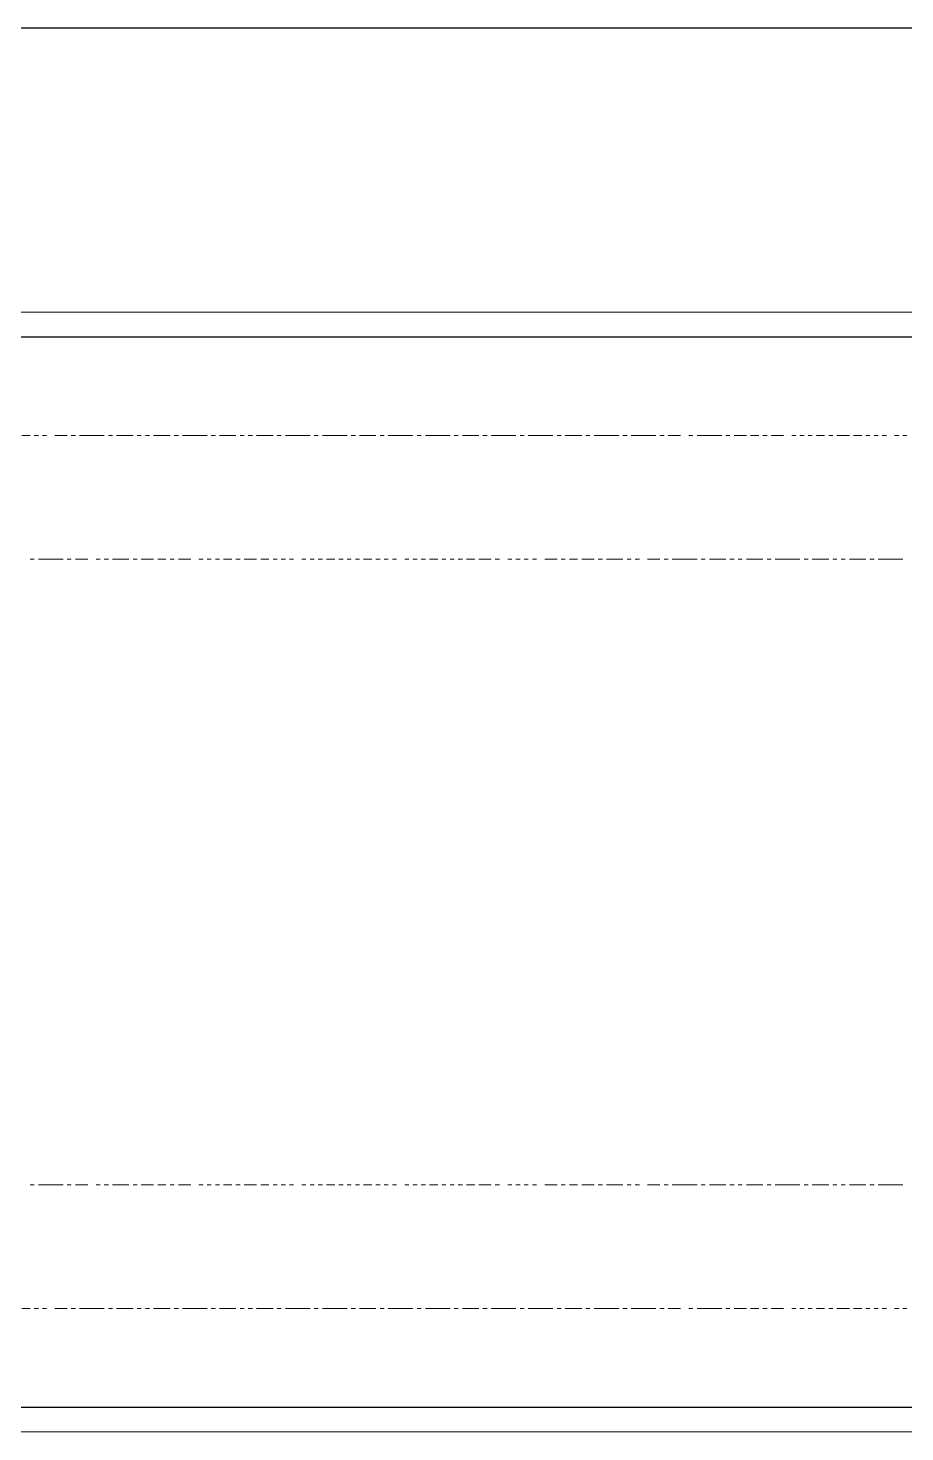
# Model space of a CAD drawing. Header units: millimetres. Extents: x 2928 to 3112, y 1220 to 1280.
# Drawn here: x 3098.904 to 3099.609, y 1270.254 to 1271.382 of the extents above; entities that cross this region are included whole.
import ezdxf

# ---------------------------------------------------------------- set-up
doc = ezdxf.new("R2010")
doc.units = ezdxf.units.MM

msp = doc.modelspace()

# ---------------------------------------------------------------- linework, layer by layer
at = {"color": 253, "linetype": 'Continuous', "lineweight": -2, "true_color": 0x9a9a9a}
for points in [[(3101.82017, 1271.3816), (3098.0193, 1271.3816), (3098.0193, 1271.3816)], [(3097.92006, 1271.1335), (3101.91941, 1271.1335), (3101.91941, 1271.1335)], [(3097.92006, 1270.27343), (3101.91941, 1270.27343), (3101.91941, 1270.27343)]]:
    msp.add_lwpolyline(points, dxfattribs=at)
at = {"color": 7, "linetype": 'Continuous', "lineweight": 9, "true_color": 0x000007}
msp.add_lwpolyline([(3097.92006, 1271.15335), (3101.91941, 1271.15335), (3101.91941, 1270.25358), (3097.92006, 1270.25358)], close=True, dxfattribs=at)
at = {"color": 252, "linetype": 'Continuous', "lineweight": 5, "true_color": 0x989898}
for points in [[(3098.89922, 1271.05411), (3098.90584, 1271.05411), (3098.90584, 1271.05411)], [(3098.90915, 1271.05411), (3098.91246, 1271.05411), (3098.91246, 1271.05411)], [(3098.91576, 1271.05411), (3098.91907, 1271.05411), (3098.91907, 1271.05411)], [(3098.92569, 1271.05411), (3098.929, 1271.05411), (3098.929, 1271.05411)], [(3098.929, 1271.05411), (3098.93561, 1271.05411), (3098.93561, 1271.05411)], [(3098.93892, 1271.05411), (3098.94223, 1271.05411), (3098.94223, 1271.05411)], [(3098.94554, 1271.05411), (3098.95215, 1271.05411), (3098.95215, 1271.05411)], [(3098.95215, 1271.05411), (3098.95877, 1271.05411), (3098.95877, 1271.05411)], [(3098.95877, 1271.05411), (3098.96538, 1271.05411), (3098.96538, 1271.05411)], [(3098.96869, 1271.05411), (3098.972, 1271.05411), (3098.972, 1271.05411)], [(3098.97531, 1271.05411), (3098.98192, 1271.05411), (3098.98192, 1271.05411)], [(3098.98192, 1271.05411), (3098.98854, 1271.05411), (3098.98854, 1271.05411)], [(3098.99185, 1271.05411), (3098.99516, 1271.05411), (3098.99516, 1271.05411)], [(3098.99846, 1271.05411), (3099.00177, 1271.05411), (3099.00177, 1271.05411)], [(3099.00508, 1271.05411), (3099.0117, 1271.05411), (3099.0117, 1271.05411)], [(3099.0117, 1271.05411), (3099.01831, 1271.05411), (3099.01831, 1271.05411)], [(3099.02162, 1271.05411), (3099.02493, 1271.05411), (3099.02493, 1271.05411)], [(3099.02824, 1271.05411), (3099.03485, 1271.05411), (3099.03485, 1271.05411)], [(3099.03485, 1271.05411), (3099.04147, 1271.05411), (3099.04147, 1271.05411)], [(3099.04147, 1271.05411), (3099.04808, 1271.05411), (3099.04808, 1271.05411)], [(3099.05139, 1271.05411), (3099.0547, 1271.05411), (3099.0547, 1271.05411)], [(3099.05801, 1271.05411), (3099.06462, 1271.05411), (3099.06462, 1271.05411)], [(3099.06462, 1271.05411), (3099.07124, 1271.05411), (3099.07124, 1271.05411)], [(3099.07455, 1271.05411), (3099.07785, 1271.05411), (3099.07785, 1271.05411)], [(3099.08116, 1271.05411), (3099.08447, 1271.05411), (3099.08447, 1271.05411)], [(3099.08778, 1271.05411), (3099.09439, 1271.05411), (3099.09439, 1271.05411)], [(3099.09439, 1271.05411), (3099.10101, 1271.05411), (3099.10101, 1271.05411)], [(3099.10432, 1271.05411), (3099.10763, 1271.05411), (3099.10763, 1271.05411)], [(3099.11093, 1271.05411), (3099.11755, 1271.05411), (3099.11755, 1271.05411)], [(3099.11755, 1271.05411), (3099.12417, 1271.05411), (3099.12417, 1271.05411)], [(3099.12417, 1271.05411), (3099.13078, 1271.05411), (3099.13078, 1271.05411)], [(3099.13409, 1271.05411), (3099.1374, 1271.05411), (3099.1374, 1271.05411)], [(3099.14071, 1271.05411), (3099.14732, 1271.05411), (3099.14732, 1271.05411)], [(3099.14732, 1271.05411), (3099.15394, 1271.05411), (3099.15394, 1271.05411)], [(3099.15394, 1271.05411), (3099.16055, 1271.05411), (3099.16055, 1271.05411)], [(3099.16386, 1271.05411), (3099.16717, 1271.05411), (3099.16717, 1271.05411)], [(3099.17048, 1271.05411), (3099.17709, 1271.05411), (3099.17709, 1271.05411)], [(3099.17709, 1271.05411), (3099.18371, 1271.05411), (3099.18371, 1271.05411)], [(3099.18702, 1271.05411), (3099.19033, 1271.05411), (3099.19033, 1271.05411)], [(3099.19363, 1271.05411), (3099.20025, 1271.05411), (3099.20025, 1271.05411)], [(3099.20025, 1271.05411), (3099.20687, 1271.05411), (3099.20687, 1271.05411)], [(3099.20687, 1271.05411), (3099.21348, 1271.05411), (3099.21348, 1271.05411)], [(3099.21679, 1271.05411), (3099.2201, 1271.05411), (3099.2201, 1271.05411)], [(3099.22341, 1271.05411), (3099.23002, 1271.05411), (3099.23002, 1271.05411)], [(3099.23002, 1271.05411), (3099.23664, 1271.05411), (3099.23664, 1271.05411)], [(3099.23664, 1271.05411), (3099.24325, 1271.05411), (3099.24325, 1271.05411)], [(3099.24656, 1271.05411), (3099.24987, 1271.05411), (3099.24987, 1271.05411)], [(3099.25318, 1271.05411), (3099.25979, 1271.05411), (3099.25979, 1271.05411)], [(3099.25979, 1271.05411), (3099.26641, 1271.05411), (3099.26641, 1271.05411)], [(3099.26972, 1271.05411), (3099.27303, 1271.05411), (3099.27303, 1271.05411)], [(3099.27633, 1271.05411), (3099.28295, 1271.05411), (3099.28295, 1271.05411)], [(3099.28295, 1271.05411), (3099.28957, 1271.05411), (3099.28957, 1271.05411)], [(3099.28957, 1271.05411), (3099.29618, 1271.05411), (3099.29618, 1271.05411)], [(3099.29949, 1271.05411), (3099.3028, 1271.05411), (3099.3028, 1271.05411)], [(3099.30611, 1271.05411), (3099.31272, 1271.05411), (3099.31272, 1271.05411)], [(3099.31272, 1271.05411), (3099.31934, 1271.05411), (3099.31934, 1271.05411)], [(3099.31934, 1271.05411), (3099.32595, 1271.05411), (3099.32595, 1271.05411)], [(3099.32926, 1271.05411), (3099.33257, 1271.05411), (3099.33257, 1271.05411)], [(3099.33588, 1271.05411), (3099.34249, 1271.05411), (3099.34249, 1271.05411)], [(3099.34249, 1271.05411), (3099.34911, 1271.05411), (3099.34911, 1271.05411)], [(3099.35242, 1271.05411), (3099.35572, 1271.05411), (3099.35572, 1271.05411)], [(3099.35903, 1271.05411), (3099.36565, 1271.05411), (3099.36565, 1271.05411)], [(3099.36565, 1271.05411), (3099.37226, 1271.05411), (3099.37226, 1271.05411)], [(3099.37226, 1271.05411), (3099.37888, 1271.05411), (3099.37888, 1271.05411)], [(3099.38219, 1271.05411), (3099.3855, 1271.05411), (3099.3855, 1271.05411)], [(3099.3888, 1271.05411), (3099.39542, 1271.05411), (3099.39542, 1271.05411)], [(3099.39542, 1271.05411), (3099.40204, 1271.05411), (3099.40204, 1271.05411)], [(3099.40204, 1271.05411), (3099.40865, 1271.05411), (3099.40865, 1271.05411)], [(3099.41196, 1271.05411), (3099.41527, 1271.05411), (3099.41527, 1271.05411)], [(3099.41858, 1271.05411), (3099.42519, 1271.05411), (3099.42519, 1271.05411)], [(3099.42519, 1271.05411), (3099.4285, 1271.05411), (3099.4285, 1271.05411)], [(3099.43512, 1271.05411), (3099.43842, 1271.05411), (3099.43842, 1271.05411)], [(3099.44173, 1271.05411), (3099.44835, 1271.05411), (3099.44835, 1271.05411)], [(3099.44835, 1271.05411), (3099.45496, 1271.05411), (3099.45496, 1271.05411)], [(3099.45496, 1271.05411), (3099.46158, 1271.05411), (3099.46158, 1271.05411)], [(3099.46489, 1271.05411), (3099.4682, 1271.05411), (3099.4682, 1271.05411)], [(3099.4715, 1271.05411), (3099.47812, 1271.05411), (3099.47812, 1271.05411)], [(3099.47812, 1271.05411), (3099.48143, 1271.05411), (3099.48143, 1271.05411)], [(3099.48474, 1271.05411), (3099.49135, 1271.05411), (3099.49135, 1271.05411)], [(3099.49466, 1271.05411), (3099.49797, 1271.05411), (3099.49797, 1271.05411)], [(3099.50128, 1271.05411), (3099.50789, 1271.05411), (3099.50789, 1271.05411)], [(3099.50789, 1271.05411), (3099.5112, 1271.05411), (3099.5112, 1271.05411)], [(3099.51782, 1271.05411), (3099.52112, 1271.05411), (3099.52112, 1271.05411)], [(3099.52443, 1271.05411), (3099.52774, 1271.05411), (3099.52774, 1271.05411)], [(3099.53105, 1271.05411), (3099.53436, 1271.05411), (3099.53436, 1271.05411)], [(3099.53766, 1271.05411), (3099.54428, 1271.05411), (3099.54428, 1271.05411)], [(3099.54759, 1271.05411), (3099.5509, 1271.05411), (3099.5509, 1271.05411)], [(3099.5542, 1271.05411), (3099.56082, 1271.05411), (3099.56082, 1271.05411)], [(3099.56082, 1271.05411), (3099.56413, 1271.05411), (3099.56413, 1271.05411)], [(3099.56744, 1271.05411), (3099.57405, 1271.05411), (3099.57405, 1271.05411)], [(3099.57736, 1271.05411), (3099.58067, 1271.05411), (3099.58067, 1271.05411)], [(3099.58398, 1271.05411), (3099.58728, 1271.05411), (3099.58728, 1271.05411)], [(3099.59059, 1271.05411), (3099.5939, 1271.05411), (3099.5939, 1271.05411)], [(3099.60052, 1271.05411), (3099.60382, 1271.05411), (3099.60382, 1271.05411)], [(3099.60713, 1271.05411), (3099.61044, 1271.05411), (3099.61044, 1271.05411)], [(3098.90584, 1270.95487), (3098.90915, 1270.95487), (3098.90915, 1270.95487)], [(3098.91246, 1270.95487), (3098.91907, 1270.95487), (3098.91907, 1270.95487)], [(3098.91907, 1270.95487), (3098.92569, 1270.95487), (3098.92569, 1270.95487)], [(3098.92569, 1270.95487), (3098.9323, 1270.95487), (3098.9323, 1270.95487)], [(3098.93561, 1270.95487), (3098.93892, 1270.95487), (3098.93892, 1270.95487)], [(3098.94223, 1270.95487), (3098.94884, 1270.95487), (3098.94884, 1270.95487)], [(3098.94884, 1270.95487), (3098.95215, 1270.95487), (3098.95215, 1270.95487)], [(3098.95877, 1270.95487), (3098.96208, 1270.95487), (3098.96208, 1270.95487)], [(3098.96538, 1270.95487), (3098.96869, 1270.95487), (3098.96869, 1270.95487)], [(3098.972, 1270.95487), (3098.97862, 1270.95487), (3098.97862, 1270.95487)], [(3098.97862, 1270.95487), (3098.98523, 1270.95487), (3098.98523, 1270.95487)], [(3098.98854, 1270.95487), (3098.99185, 1270.95487), (3098.99185, 1270.95487)], [(3098.99516, 1270.95487), (3099.00177, 1270.95487), (3099.00177, 1270.95487)], [(3099.00177, 1270.95487), (3099.00508, 1270.95487), (3099.00508, 1270.95487)], [(3099.00839, 1270.95487), (3099.015, 1270.95487), (3099.015, 1270.95487)], [(3099.01831, 1270.95487), (3099.02162, 1270.95487), (3099.02162, 1270.95487)], [(3099.02493, 1270.95487), (3099.03154, 1270.95487), (3099.03154, 1270.95487)], [(3099.03154, 1270.95487), (3099.03485, 1270.95487), (3099.03485, 1270.95487)], [(3099.04147, 1270.95487), (3099.04478, 1270.95487), (3099.04478, 1270.95487)], [(3099.04808, 1270.95487), (3099.05139, 1270.95487), (3099.05139, 1270.95487)], [(3099.0547, 1270.95487), (3099.05801, 1270.95487), (3099.05801, 1270.95487)], [(3099.06132, 1270.95487), (3099.06793, 1270.95487), (3099.06793, 1270.95487)], [(3099.07124, 1270.95487), (3099.07455, 1270.95487), (3099.07455, 1270.95487)], [(3099.07785, 1270.95487), (3099.08447, 1270.95487), (3099.08447, 1270.95487)], [(3099.08447, 1270.95487), (3099.08778, 1270.95487), (3099.08778, 1270.95487)], [(3099.09109, 1270.95487), (3099.0977, 1270.95487), (3099.0977, 1270.95487)], [(3099.10101, 1270.95487), (3099.10432, 1270.95487), (3099.10432, 1270.95487)], [(3099.10763, 1270.95487), (3099.11093, 1270.95487), (3099.11093, 1270.95487)], [(3099.11424, 1270.95487), (3099.11755, 1270.95487), (3099.11755, 1270.95487)], [(3099.12417, 1270.95487), (3099.12747, 1270.95487), (3099.12747, 1270.95487)], [(3099.13078, 1270.95487), (3099.13409, 1270.95487), (3099.13409, 1270.95487)], [(3099.1374, 1270.95487), (3099.14071, 1270.95487), (3099.14071, 1270.95487)], [(3099.14401, 1270.95487), (3099.15063, 1270.95487), (3099.15063, 1270.95487)], [(3099.15394, 1270.95487), (3099.15725, 1270.95487), (3099.15725, 1270.95487)], [(3099.16055, 1270.95487), (3099.16386, 1270.95487), (3099.16386, 1270.95487)], [(3099.16717, 1270.95487), (3099.17048, 1270.95487), (3099.17048, 1270.95487)], [(3099.17379, 1270.95487), (3099.1804, 1270.95487), (3099.1804, 1270.95487)], [(3099.18371, 1270.95487), (3099.18702, 1270.95487), (3099.18702, 1270.95487)], [(3099.19033, 1270.95487), (3099.19363, 1270.95487), (3099.19363, 1270.95487)], [(3099.19694, 1270.95487), (3099.20025, 1270.95487), (3099.20025, 1270.95487)], [(3099.20687, 1270.95487), (3099.21017, 1270.95487), (3099.21017, 1270.95487)], [(3099.21348, 1270.95487), (3099.21679, 1270.95487), (3099.21679, 1270.95487)], [(3099.2201, 1270.95487), (3099.22341, 1270.95487), (3099.22341, 1270.95487)], [(3099.22671, 1270.95487), (3099.23333, 1270.95487), (3099.23333, 1270.95487)], [(3099.23664, 1270.95487), (3099.23995, 1270.95487), (3099.23995, 1270.95487)], [(3099.24325, 1270.95487), (3099.24656, 1270.95487), (3099.24656, 1270.95487)], [(3099.24987, 1270.95487), (3099.25318, 1270.95487), (3099.25318, 1270.95487)], [(3099.25649, 1270.95487), (3099.2631, 1270.95487), (3099.2631, 1270.95487)], [(3099.26641, 1270.95487), (3099.26972, 1270.95487), (3099.26972, 1270.95487)], [(3099.26972, 1270.95487), (3099.27633, 1270.95487), (3099.27633, 1270.95487)], [(3099.27964, 1270.95487), (3099.28295, 1270.95487), (3099.28295, 1270.95487)], [(3099.28957, 1270.95487), (3099.29287, 1270.95487), (3099.29287, 1270.95487)], [(3099.29618, 1270.95487), (3099.29949, 1270.95487), (3099.29949, 1270.95487)], [(3099.3028, 1270.95487), (3099.30611, 1270.95487), (3099.30611, 1270.95487)], [(3099.30941, 1270.95487), (3099.31272, 1270.95487), (3099.31272, 1270.95487)], [(3099.31934, 1270.95487), (3099.32265, 1270.95487), (3099.32265, 1270.95487)], [(3099.32265, 1270.95487), (3099.32926, 1270.95487), (3099.32926, 1270.95487)], [(3099.33257, 1270.95487), (3099.33588, 1270.95487), (3099.33588, 1270.95487)], [(3099.33919, 1270.95487), (3099.3458, 1270.95487), (3099.3458, 1270.95487)], [(3099.34911, 1270.95487), (3099.35242, 1270.95487), (3099.35242, 1270.95487)], [(3099.35242, 1270.95487), (3099.35903, 1270.95487), (3099.35903, 1270.95487)], [(3099.36234, 1270.95487), (3099.36565, 1270.95487), (3099.36565, 1270.95487)], [(3099.36896, 1270.95487), (3099.37557, 1270.95487), (3099.37557, 1270.95487)], [(3099.37557, 1270.95487), (3099.38219, 1270.95487), (3099.38219, 1270.95487)], [(3099.3855, 1270.95487), (3099.3888, 1270.95487), (3099.3888, 1270.95487)], [(3099.39211, 1270.95487), (3099.39542, 1270.95487), (3099.39542, 1270.95487)], [(3099.40204, 1270.95487), (3099.40534, 1270.95487), (3099.40534, 1270.95487)], [(3099.40534, 1270.95487), (3099.41196, 1270.95487), (3099.41196, 1270.95487)], [(3099.41527, 1270.95487), (3099.41858, 1270.95487), (3099.41858, 1270.95487)], [(3099.42188, 1270.95487), (3099.4285, 1270.95487), (3099.4285, 1270.95487)], [(3099.4285, 1270.95487), (3099.43512, 1270.95487), (3099.43512, 1270.95487)], [(3099.43512, 1270.95487), (3099.44173, 1270.95487), (3099.44173, 1270.95487)], [(3099.44504, 1270.95487), (3099.44835, 1270.95487), (3099.44835, 1270.95487)], [(3099.45166, 1270.95487), (3099.45827, 1270.95487), (3099.45827, 1270.95487)], [(3099.45827, 1270.95487), (3099.46489, 1270.95487), (3099.46489, 1270.95487)], [(3099.4682, 1270.95487), (3099.4715, 1270.95487), (3099.4715, 1270.95487)], [(3099.47481, 1270.95487), (3099.47812, 1270.95487), (3099.47812, 1270.95487)], [(3099.48143, 1270.95487), (3099.48804, 1270.95487), (3099.48804, 1270.95487)], [(3099.48804, 1270.95487), (3099.49466, 1270.95487), (3099.49466, 1270.95487)], [(3099.49797, 1270.95487), (3099.50128, 1270.95487), (3099.50128, 1270.95487)], [(3099.50458, 1270.95487), (3099.5112, 1270.95487), (3099.5112, 1270.95487)], [(3099.5112, 1270.95487), (3099.51782, 1270.95487), (3099.51782, 1270.95487)], [(3099.51782, 1270.95487), (3099.52443, 1270.95487), (3099.52443, 1270.95487)], [(3099.52774, 1270.95487), (3099.53105, 1270.95487), (3099.53105, 1270.95487)], [(3099.53436, 1270.95487), (3099.54097, 1270.95487), (3099.54097, 1270.95487)], [(3099.54097, 1270.95487), (3099.54759, 1270.95487), (3099.54759, 1270.95487)], [(3099.5509, 1270.95487), (3099.5542, 1270.95487), (3099.5542, 1270.95487)], [(3099.55751, 1270.95487), (3099.56082, 1270.95487), (3099.56082, 1270.95487)], [(3099.56413, 1270.95487), (3099.57074, 1270.95487), (3099.57074, 1270.95487)], [(3099.57074, 1270.95487), (3099.57736, 1270.95487), (3099.57736, 1270.95487)], [(3099.58067, 1270.95487), (3099.58398, 1270.95487), (3099.58398, 1270.95487)], [(3099.58728, 1270.95487), (3099.5939, 1270.95487), (3099.5939, 1270.95487)], [(3099.5939, 1270.95487), (3099.60052, 1270.95487), (3099.60052, 1270.95487)], [(3099.60052, 1270.95487), (3099.60713, 1270.95487), (3099.60713, 1270.95487)], [(3098.90915, 1270.45206), (3098.90584, 1270.45206), (3098.90584, 1270.45206)], [(3098.91907, 1270.45206), (3098.91246, 1270.45206), (3098.91246, 1270.45206)], [(3098.92569, 1270.45206), (3098.91907, 1270.45206), (3098.91907, 1270.45206)], [(3098.9323, 1270.45206), (3098.92569, 1270.45206), (3098.92569, 1270.45206)], [(3098.93892, 1270.45206), (3098.93561, 1270.45206), (3098.93561, 1270.45206)], [(3098.94884, 1270.45206), (3098.94223, 1270.45206), (3098.94223, 1270.45206)], [(3098.95215, 1270.45206), (3098.94884, 1270.45206), (3098.94884, 1270.45206)], [(3098.96208, 1270.45206), (3098.95877, 1270.45206), (3098.95877, 1270.45206)], [(3098.96869, 1270.45206), (3098.96538, 1270.45206), (3098.96538, 1270.45206)], [(3098.97862, 1270.45206), (3098.972, 1270.45206), (3098.972, 1270.45206)], [(3098.98523, 1270.45206), (3098.97862, 1270.45206), (3098.97862, 1270.45206)], [(3098.99185, 1270.45206), (3098.98854, 1270.45206), (3098.98854, 1270.45206)], [(3099.00177, 1270.45206), (3098.99516, 1270.45206), (3098.99516, 1270.45206)], [(3099.00508, 1270.45206), (3099.00177, 1270.45206), (3099.00177, 1270.45206)], [(3099.015, 1270.45206), (3099.00839, 1270.45206), (3099.00839, 1270.45206)], [(3099.02162, 1270.45206), (3099.01831, 1270.45206), (3099.01831, 1270.45206)], [(3099.03154, 1270.45206), (3099.02493, 1270.45206), (3099.02493, 1270.45206)], [(3099.03485, 1270.45206), (3099.03154, 1270.45206), (3099.03154, 1270.45206)], [(3099.04478, 1270.45206), (3099.04147, 1270.45206), (3099.04147, 1270.45206)], [(3099.05139, 1270.45206), (3099.04808, 1270.45206), (3099.04808, 1270.45206)], [(3099.05801, 1270.45206), (3099.0547, 1270.45206), (3099.0547, 1270.45206)], [(3099.06793, 1270.45206), (3099.06132, 1270.45206), (3099.06132, 1270.45206)], [(3099.07455, 1270.45206), (3099.07124, 1270.45206), (3099.07124, 1270.45206)], [(3099.08447, 1270.45206), (3099.07785, 1270.45206), (3099.07785, 1270.45206)], [(3099.08778, 1270.45206), (3099.08447, 1270.45206), (3099.08447, 1270.45206)], [(3099.0977, 1270.45206), (3099.09109, 1270.45206), (3099.09109, 1270.45206)], [(3099.10432, 1270.45206), (3099.10101, 1270.45206), (3099.10101, 1270.45206)], [(3099.11093, 1270.45206), (3099.10763, 1270.45206), (3099.10763, 1270.45206)], [(3099.11755, 1270.45206), (3099.11424, 1270.45206), (3099.11424, 1270.45206)], [(3099.12747, 1270.45206), (3099.12417, 1270.45206), (3099.12417, 1270.45206)], [(3099.13409, 1270.45206), (3099.13078, 1270.45206), (3099.13078, 1270.45206)], [(3099.14071, 1270.45206), (3099.1374, 1270.45206), (3099.1374, 1270.45206)], [(3099.15063, 1270.45206), (3099.14401, 1270.45206), (3099.14401, 1270.45206)], [(3099.15725, 1270.45206), (3099.15394, 1270.45206), (3099.15394, 1270.45206)], [(3099.16386, 1270.45206), (3099.16055, 1270.45206), (3099.16055, 1270.45206)], [(3099.17048, 1270.45206), (3099.16717, 1270.45206), (3099.16717, 1270.45206)], [(3099.1804, 1270.45206), (3099.17379, 1270.45206), (3099.17379, 1270.45206)], [(3099.18702, 1270.45206), (3099.18371, 1270.45206), (3099.18371, 1270.45206)], [(3099.19363, 1270.45206), (3099.19033, 1270.45206), (3099.19033, 1270.45206)], [(3099.20025, 1270.45206), (3099.19694, 1270.45206), (3099.19694, 1270.45206)], [(3099.21017, 1270.45206), (3099.20687, 1270.45206), (3099.20687, 1270.45206)], [(3099.21679, 1270.45206), (3099.21348, 1270.45206), (3099.21348, 1270.45206)], [(3099.22341, 1270.45206), (3099.2201, 1270.45206), (3099.2201, 1270.45206)], [(3099.23333, 1270.45206), (3099.22671, 1270.45206), (3099.22671, 1270.45206)], [(3099.23995, 1270.45206), (3099.23664, 1270.45206), (3099.23664, 1270.45206)], [(3099.24656, 1270.45206), (3099.24325, 1270.45206), (3099.24325, 1270.45206)], [(3099.25318, 1270.45206), (3099.24987, 1270.45206), (3099.24987, 1270.45206)], [(3099.2631, 1270.45206), (3099.25649, 1270.45206), (3099.25649, 1270.45206)], [(3099.26972, 1270.45206), (3099.26641, 1270.45206), (3099.26641, 1270.45206)], [(3099.27633, 1270.45206), (3099.26972, 1270.45206), (3099.26972, 1270.45206)], [(3099.28295, 1270.45206), (3099.27964, 1270.45206), (3099.27964, 1270.45206)], [(3099.29287, 1270.45206), (3099.28957, 1270.45206), (3099.28957, 1270.45206)], [(3099.29949, 1270.45206), (3099.29618, 1270.45206), (3099.29618, 1270.45206)], [(3099.30611, 1270.45206), (3099.3028, 1270.45206), (3099.3028, 1270.45206)], [(3099.31272, 1270.45206), (3099.30941, 1270.45206), (3099.30941, 1270.45206)], [(3099.32265, 1270.45206), (3099.31934, 1270.45206), (3099.31934, 1270.45206)], [(3099.32926, 1270.45206), (3099.32265, 1270.45206), (3099.32265, 1270.45206)], [(3099.33588, 1270.45206), (3099.33257, 1270.45206), (3099.33257, 1270.45206)], [(3099.3458, 1270.45206), (3099.33919, 1270.45206), (3099.33919, 1270.45206)], [(3099.35242, 1270.45206), (3099.34911, 1270.45206), (3099.34911, 1270.45206)], [(3099.35903, 1270.45206), (3099.35242, 1270.45206), (3099.35242, 1270.45206)], [(3099.36565, 1270.45206), (3099.36234, 1270.45206), (3099.36234, 1270.45206)], [(3099.37557, 1270.45206), (3099.36896, 1270.45206), (3099.36896, 1270.45206)], [(3099.38219, 1270.45206), (3099.37557, 1270.45206), (3099.37557, 1270.45206)], [(3099.3888, 1270.45206), (3099.3855, 1270.45206), (3099.3855, 1270.45206)], [(3099.39542, 1270.45206), (3099.39211, 1270.45206), (3099.39211, 1270.45206)], [(3099.40534, 1270.45206), (3099.40204, 1270.45206), (3099.40204, 1270.45206)], [(3099.41196, 1270.45206), (3099.40534, 1270.45206), (3099.40534, 1270.45206)], [(3099.41858, 1270.45206), (3099.41527, 1270.45206), (3099.41527, 1270.45206)], [(3099.4285, 1270.45206), (3099.42188, 1270.45206), (3099.42188, 1270.45206)], [(3099.43512, 1270.45206), (3099.4285, 1270.45206), (3099.4285, 1270.45206)], [(3099.44173, 1270.45206), (3099.43512, 1270.45206), (3099.43512, 1270.45206)], [(3099.44835, 1270.45206), (3099.44504, 1270.45206), (3099.44504, 1270.45206)], [(3099.45827, 1270.45206), (3099.45166, 1270.45206), (3099.45166, 1270.45206)], [(3099.46489, 1270.45206), (3099.45827, 1270.45206), (3099.45827, 1270.45206)], [(3099.4715, 1270.45206), (3099.4682, 1270.45206), (3099.4682, 1270.45206)], [(3099.47812, 1270.45206), (3099.47481, 1270.45206), (3099.47481, 1270.45206)], [(3099.48804, 1270.45206), (3099.48143, 1270.45206), (3099.48143, 1270.45206)], [(3099.49466, 1270.45206), (3099.48804, 1270.45206), (3099.48804, 1270.45206)], [(3099.50128, 1270.45206), (3099.49797, 1270.45206), (3099.49797, 1270.45206)], [(3099.5112, 1270.45206), (3099.50458, 1270.45206), (3099.50458, 1270.45206)], [(3099.51782, 1270.45206), (3099.5112, 1270.45206), (3099.5112, 1270.45206)], [(3099.52443, 1270.45206), (3099.51782, 1270.45206), (3099.51782, 1270.45206)], [(3099.53105, 1270.45206), (3099.52774, 1270.45206), (3099.52774, 1270.45206)], [(3099.54097, 1270.45206), (3099.53436, 1270.45206), (3099.53436, 1270.45206)], [(3099.54759, 1270.45206), (3099.54097, 1270.45206), (3099.54097, 1270.45206)], [(3099.5542, 1270.45206), (3099.5509, 1270.45206), (3099.5509, 1270.45206)], [(3099.56082, 1270.45206), (3099.55751, 1270.45206), (3099.55751, 1270.45206)], [(3099.57074, 1270.45206), (3099.56413, 1270.45206), (3099.56413, 1270.45206)], [(3099.57736, 1270.45206), (3099.57074, 1270.45206), (3099.57074, 1270.45206)], [(3099.58398, 1270.45206), (3099.58067, 1270.45206), (3099.58067, 1270.45206)], [(3099.5939, 1270.45206), (3099.58728, 1270.45206), (3099.58728, 1270.45206)], [(3099.60052, 1270.45206), (3099.5939, 1270.45206), (3099.5939, 1270.45206)], [(3099.60713, 1270.45206), (3099.60052, 1270.45206), (3099.60052, 1270.45206)], [(3098.90584, 1270.35282), (3098.89922, 1270.35282), (3098.89922, 1270.35282)], [(3098.91246, 1270.35282), (3098.90915, 1270.35282), (3098.90915, 1270.35282)], [(3098.91907, 1270.35282), (3098.91576, 1270.35282), (3098.91576, 1270.35282)], [(3098.929, 1270.35282), (3098.92569, 1270.35282), (3098.92569, 1270.35282)], [(3098.93561, 1270.35282), (3098.929, 1270.35282), (3098.929, 1270.35282)], [(3098.94223, 1270.35282), (3098.93892, 1270.35282), (3098.93892, 1270.35282)], [(3098.95215, 1270.35282), (3098.94554, 1270.35282), (3098.94554, 1270.35282)], [(3098.95877, 1270.35282), (3098.95215, 1270.35282), (3098.95215, 1270.35282)], [(3098.96538, 1270.35282), (3098.95877, 1270.35282), (3098.95877, 1270.35282)], [(3098.972, 1270.35282), (3098.96869, 1270.35282), (3098.96869, 1270.35282)], [(3098.98192, 1270.35282), (3098.97531, 1270.35282), (3098.97531, 1270.35282)], [(3098.98854, 1270.35282), (3098.98192, 1270.35282), (3098.98192, 1270.35282)], [(3098.99516, 1270.35282), (3098.99185, 1270.35282), (3098.99185, 1270.35282)], [(3099.00177, 1270.35282), (3098.99846, 1270.35282), (3098.99846, 1270.35282)], [(3099.0117, 1270.35282), (3099.00508, 1270.35282), (3099.00508, 1270.35282)], [(3099.01831, 1270.35282), (3099.0117, 1270.35282), (3099.0117, 1270.35282)], [(3099.02493, 1270.35282), (3099.02162, 1270.35282), (3099.02162, 1270.35282)], [(3099.03485, 1270.35282), (3099.02824, 1270.35282), (3099.02824, 1270.35282)], [(3099.04147, 1270.35282), (3099.03485, 1270.35282), (3099.03485, 1270.35282)], [(3099.04808, 1270.35282), (3099.04147, 1270.35282), (3099.04147, 1270.35282)], [(3099.0547, 1270.35282), (3099.05139, 1270.35282), (3099.05139, 1270.35282)], [(3099.06462, 1270.35282), (3099.05801, 1270.35282), (3099.05801, 1270.35282)], [(3099.07124, 1270.35282), (3099.06462, 1270.35282), (3099.06462, 1270.35282)], [(3099.07785, 1270.35282), (3099.07455, 1270.35282), (3099.07455, 1270.35282)], [(3099.08447, 1270.35282), (3099.08116, 1270.35282), (3099.08116, 1270.35282)], [(3099.09439, 1270.35282), (3099.08778, 1270.35282), (3099.08778, 1270.35282)], [(3099.10101, 1270.35282), (3099.09439, 1270.35282), (3099.09439, 1270.35282)], [(3099.10763, 1270.35282), (3099.10432, 1270.35282), (3099.10432, 1270.35282)], [(3099.11755, 1270.35282), (3099.11093, 1270.35282), (3099.11093, 1270.35282)], [(3099.12417, 1270.35282), (3099.11755, 1270.35282), (3099.11755, 1270.35282)], [(3099.13078, 1270.35282), (3099.12417, 1270.35282), (3099.12417, 1270.35282)], [(3099.1374, 1270.35282), (3099.13409, 1270.35282), (3099.13409, 1270.35282)], [(3099.14732, 1270.35282), (3099.14071, 1270.35282), (3099.14071, 1270.35282)], [(3099.15394, 1270.35282), (3099.14732, 1270.35282), (3099.14732, 1270.35282)], [(3099.16055, 1270.35282), (3099.15394, 1270.35282), (3099.15394, 1270.35282)], [(3099.16717, 1270.35282), (3099.16386, 1270.35282), (3099.16386, 1270.35282)], [(3099.17709, 1270.35282), (3099.17048, 1270.35282), (3099.17048, 1270.35282)], [(3099.18371, 1270.35282), (3099.17709, 1270.35282), (3099.17709, 1270.35282)], [(3099.19033, 1270.35282), (3099.18702, 1270.35282), (3099.18702, 1270.35282)], [(3099.20025, 1270.35282), (3099.19363, 1270.35282), (3099.19363, 1270.35282)], [(3099.20687, 1270.35282), (3099.20025, 1270.35282), (3099.20025, 1270.35282)], [(3099.21348, 1270.35282), (3099.20687, 1270.35282), (3099.20687, 1270.35282)], [(3099.2201, 1270.35282), (3099.21679, 1270.35282), (3099.21679, 1270.35282)], [(3099.23002, 1270.35282), (3099.22341, 1270.35282), (3099.22341, 1270.35282)], [(3099.23664, 1270.35282), (3099.23002, 1270.35282), (3099.23002, 1270.35282)], [(3099.24325, 1270.35282), (3099.23664, 1270.35282), (3099.23664, 1270.35282)], [(3099.24987, 1270.35282), (3099.24656, 1270.35282), (3099.24656, 1270.35282)], [(3099.25979, 1270.35282), (3099.25318, 1270.35282), (3099.25318, 1270.35282)], [(3099.26641, 1270.35282), (3099.25979, 1270.35282), (3099.25979, 1270.35282)], [(3099.27303, 1270.35282), (3099.26972, 1270.35282), (3099.26972, 1270.35282)], [(3099.28295, 1270.35282), (3099.27633, 1270.35282), (3099.27633, 1270.35282)], [(3099.28957, 1270.35282), (3099.28295, 1270.35282), (3099.28295, 1270.35282)], [(3099.29618, 1270.35282), (3099.28957, 1270.35282), (3099.28957, 1270.35282)], [(3099.3028, 1270.35282), (3099.29949, 1270.35282), (3099.29949, 1270.35282)], [(3099.31272, 1270.35282), (3099.30611, 1270.35282), (3099.30611, 1270.35282)], [(3099.31934, 1270.35282), (3099.31272, 1270.35282), (3099.31272, 1270.35282)], [(3099.32595, 1270.35282), (3099.31934, 1270.35282), (3099.31934, 1270.35282)], [(3099.33257, 1270.35282), (3099.32926, 1270.35282), (3099.32926, 1270.35282)], [(3099.34249, 1270.35282), (3099.33588, 1270.35282), (3099.33588, 1270.35282)], [(3099.34911, 1270.35282), (3099.34249, 1270.35282), (3099.34249, 1270.35282)], [(3099.35572, 1270.35282), (3099.35242, 1270.35282), (3099.35242, 1270.35282)], [(3099.36565, 1270.35282), (3099.35903, 1270.35282), (3099.35903, 1270.35282)], [(3099.37226, 1270.35282), (3099.36565, 1270.35282), (3099.36565, 1270.35282)], [(3099.37888, 1270.35282), (3099.37226, 1270.35282), (3099.37226, 1270.35282)], [(3099.3855, 1270.35282), (3099.38219, 1270.35282), (3099.38219, 1270.35282)], [(3099.39542, 1270.35282), (3099.3888, 1270.35282), (3099.3888, 1270.35282)], [(3099.40204, 1270.35282), (3099.39542, 1270.35282), (3099.39542, 1270.35282)], [(3099.40865, 1270.35282), (3099.40204, 1270.35282), (3099.40204, 1270.35282)], [(3099.41527, 1270.35282), (3099.41196, 1270.35282), (3099.41196, 1270.35282)], [(3099.42519, 1270.35282), (3099.41858, 1270.35282), (3099.41858, 1270.35282)], [(3099.4285, 1270.35282), (3099.42519, 1270.35282), (3099.42519, 1270.35282)], [(3099.43842, 1270.35282), (3099.43512, 1270.35282), (3099.43512, 1270.35282)], [(3099.44835, 1270.35282), (3099.44173, 1270.35282), (3099.44173, 1270.35282)], [(3099.45496, 1270.35282), (3099.44835, 1270.35282), (3099.44835, 1270.35282)], [(3099.46158, 1270.35282), (3099.45496, 1270.35282), (3099.45496, 1270.35282)], [(3099.4682, 1270.35282), (3099.46489, 1270.35282), (3099.46489, 1270.35282)], [(3099.47812, 1270.35282), (3099.4715, 1270.35282), (3099.4715, 1270.35282)], [(3099.48143, 1270.35282), (3099.47812, 1270.35282), (3099.47812, 1270.35282)], [(3099.49135, 1270.35282), (3099.48474, 1270.35282), (3099.48474, 1270.35282)], [(3099.49797, 1270.35282), (3099.49466, 1270.35282), (3099.49466, 1270.35282)], [(3099.50789, 1270.35282), (3099.50128, 1270.35282), (3099.50128, 1270.35282)], [(3099.5112, 1270.35282), (3099.50789, 1270.35282), (3099.50789, 1270.35282)], [(3099.52112, 1270.35282), (3099.51782, 1270.35282), (3099.51782, 1270.35282)], [(3099.52774, 1270.35282), (3099.52443, 1270.35282), (3099.52443, 1270.35282)], [(3099.53436, 1270.35282), (3099.53105, 1270.35282), (3099.53105, 1270.35282)], [(3099.54428, 1270.35282), (3099.53766, 1270.35282), (3099.53766, 1270.35282)], [(3099.5509, 1270.35282), (3099.54759, 1270.35282), (3099.54759, 1270.35282)], [(3099.56082, 1270.35282), (3099.5542, 1270.35282), (3099.5542, 1270.35282)], [(3099.56413, 1270.35282), (3099.56082, 1270.35282), (3099.56082, 1270.35282)], [(3099.57405, 1270.35282), (3099.56744, 1270.35282), (3099.56744, 1270.35282)], [(3099.58067, 1270.35282), (3099.57736, 1270.35282), (3099.57736, 1270.35282)], [(3099.58728, 1270.35282), (3099.58398, 1270.35282), (3099.58398, 1270.35282)], [(3099.5939, 1270.35282), (3099.59059, 1270.35282), (3099.59059, 1270.35282)], [(3099.60382, 1270.35282), (3099.60052, 1270.35282), (3099.60052, 1270.35282)], [(3099.61044, 1270.35282), (3099.60713, 1270.35282), (3099.60713, 1270.35282)]]:
    msp.add_lwpolyline(points, dxfattribs=at)

doc.saveas('drawing.dxf')
